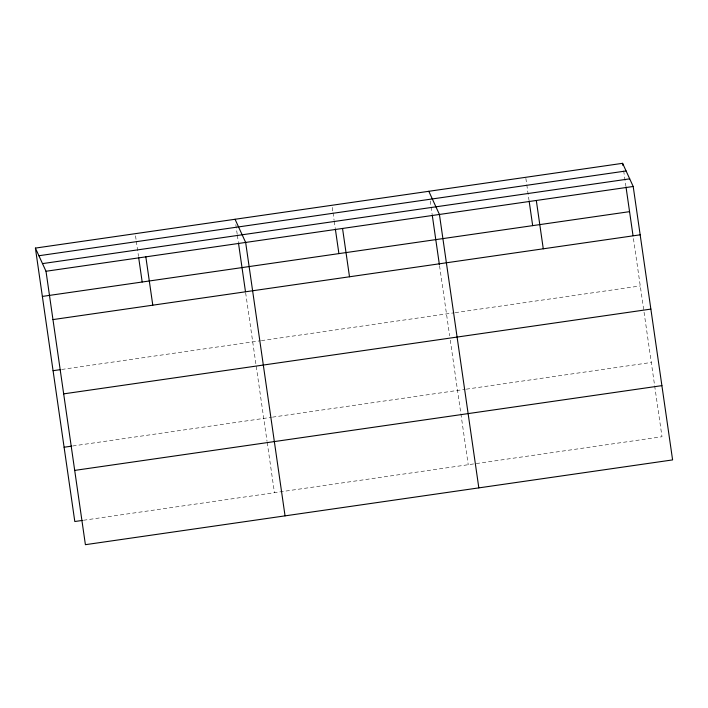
<?xml version="1.0" encoding="UTF-8"?>
<svg xmlns="http://www.w3.org/2000/svg" width="708" height="708" viewBox="0 0 708 708"><rect width="100%" height="100%" fill="white"/><g stroke="black" fill="none" stroke-linecap="round" stroke-linejoin="round"><path stroke-width="0.53" stroke-dasharray="3.54 2.66" d="M61.746 369.452L260.332 340.778M261.42 340.619L454.111 312.803M455.2 312.644L640.262 285.935M72.774 445.978L271.368 417.313M272.456 417.154L465.138 389.338M466.227 389.179L651.289 362.461M83.482 520.265L661.998 436.739L633.182 236.773M623.677 170.84L625.845 185.877M525.867 178.381L526.637 183.753M526.796 184.823L528.956 199.86M430.216 200.957L432.075 213.851M439.562 265.845L449.642 335.769M450.27 340.141L468.227 464.714M332.247 207.426L332.866 211.727M333.017 212.798L334.105 220.321M334.256 221.392L335.185 227.834M235.817 224.64L237.215 234.304M237.366 235.375L238.295 241.826M245.632 292.723L267.049 441.349M267.208 442.447L274.447 492.688M135.529 235.826L136.148 240.127M136.308 241.198L138.476 256.234"/><path stroke-width="1.06" d="M35.4 248.092L622.597 163.318L633.2 186.487L672.6 459.908L85.403 544.682L46.002 271.261L35.4 248.092L74.8 521.513L82.393 520.415M38.896 255.738L626.093 170.964M42.507 263.615L629.704 178.841M46.002 271.261L633.2 186.487M42.365 296.422L629.562 211.648M52.967 319.591L640.165 234.817M53.065 370.7L60.667 369.603M63.667 393.869L650.864 309.095M64.101 447.235L71.694 446.137M74.703 470.404L661.9 385.63M428.818 191.293L439.42 214.462L478.829 487.883M235.047 219.268L245.649 242.437L285.05 515.858M622.597 163.318L622.907 165.468M626.005 186.947L633.023 235.684M536.31 200.47L543.275 248.8M529.115 200.939L532.673 225.64M432.225 214.922L439.403 264.748M342.539 228.445L349.504 276.775M335.335 228.914L338.902 253.614M238.454 242.897L245.472 291.634M145.83 256.845L152.786 305.175M138.626 257.305L142.184 282.014"/></g></svg>
